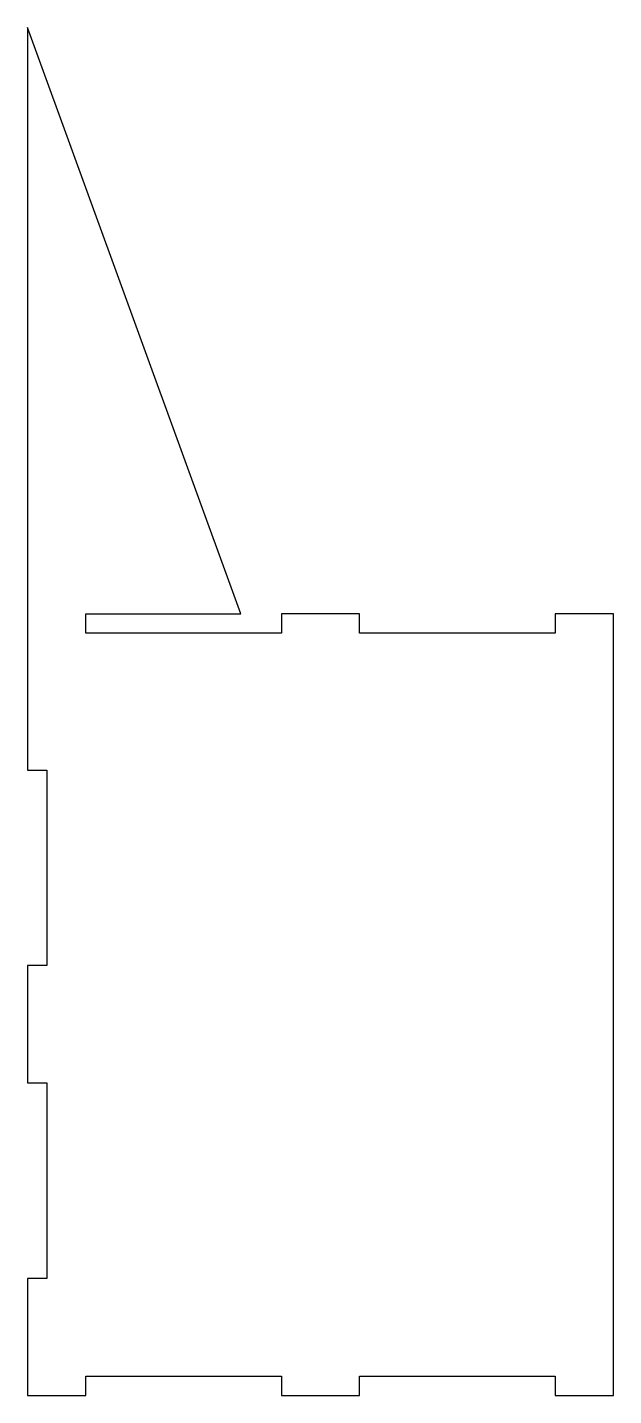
# Model space of a CAD drawing. Header units: millimetres. Extents: x -150 to 0, y 0 to 350.
import ezdxf

# ---------------------------------------------------------------- set-up
doc = ezdxf.new("R2010")
doc.units = ezdxf.units.MM

msp = doc.modelspace()

# ---------------------------------------------------------------- linework, layer by layer
msp.add_lwpolyline([(-150, 160), (-145, 160), (-145, 110), (-150, 110), (-150, 80), (-145, 80), (-145, 30), (-150, 30), (-150, 0), (-135, 0), (-135, 5), (-85, 5), (-85, 0), (-65, 0), (-65, 5), (-15, 5), (-15, 0), (0, 0), (0, 200), (-15, 200), (-15, 195), (-65, 195), (-65, 200), (-85, 200), (-85, 195), (-135, 195), (-135, 200), (-95.4, 200), (-150, 350)], close=True)

doc.saveas('drawing.dxf')
